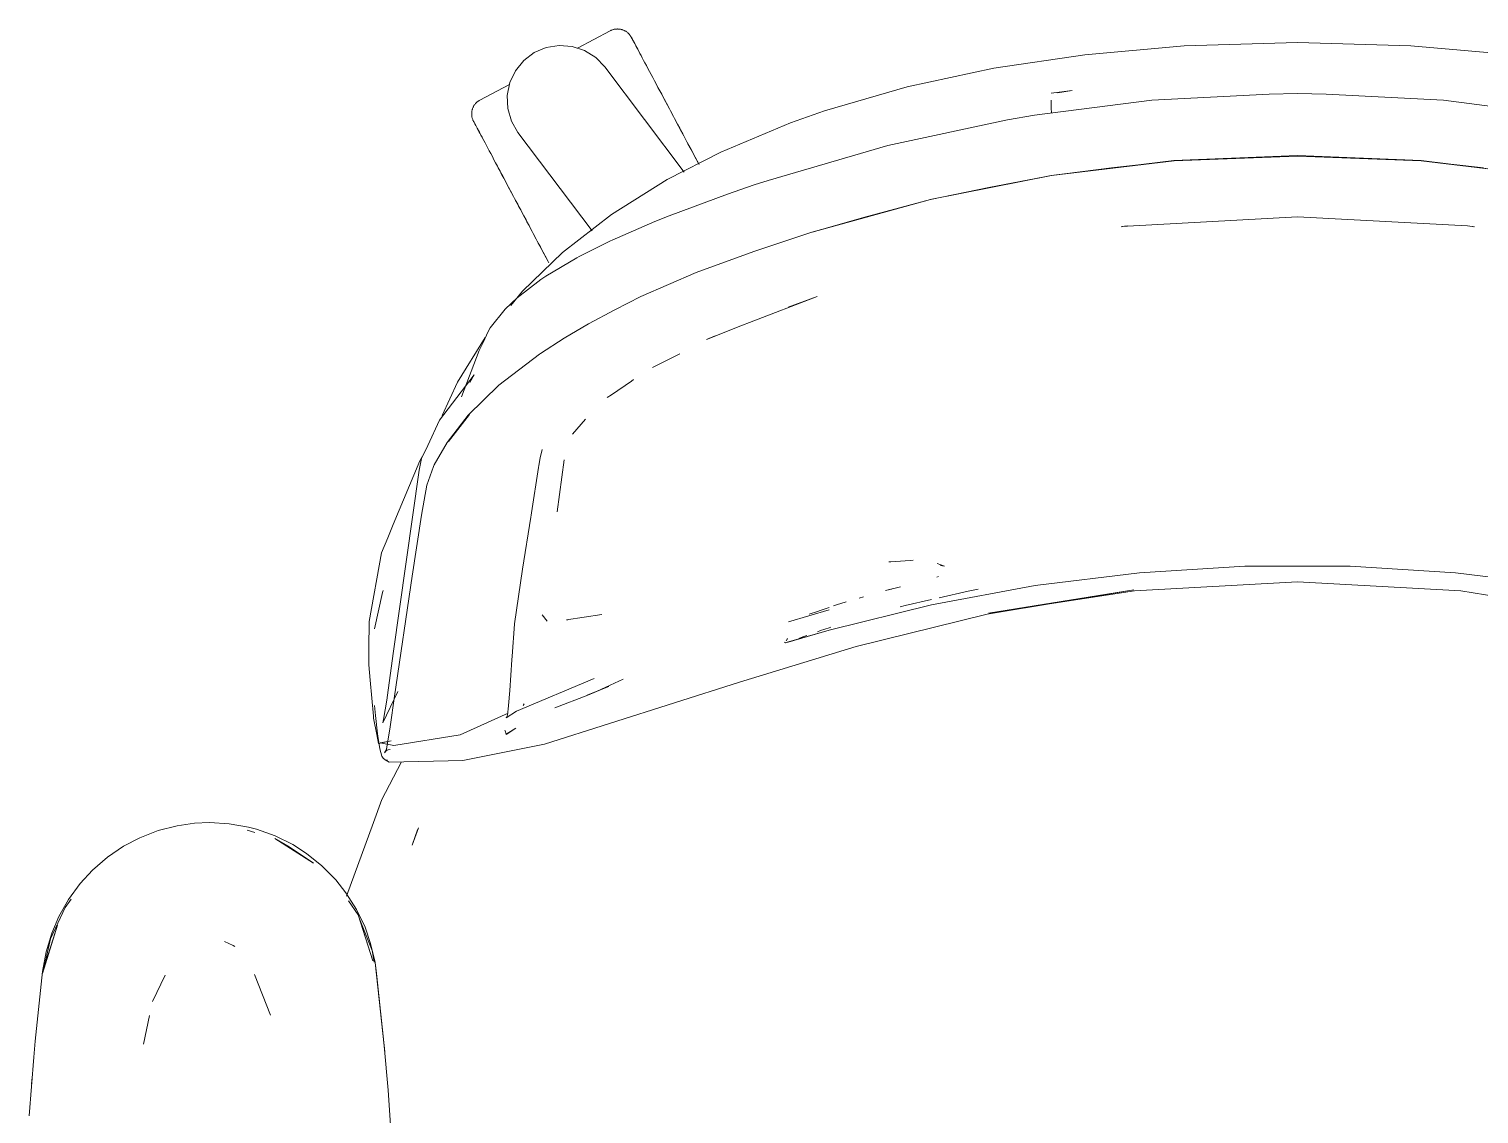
# Model space of a CAD drawing. Header units: millimetres. Extents: x 155927 to 317870, y -36033 to 97293.
# Drawn here: x 157597.3 to 157970.4, y 24294.4 to 24573.7 of the extents above; entities that cross this region are included whole.
import ezdxf

# ---------------------------------------------------------------- set-up
doc = ezdxf.new("R2010")
doc.units = ezdxf.units.MM
doc.header["$MEASUREMENT"] = 0
doc.layers.add('G-IMPT', color=8, linetype='CONTINUOUS', lineweight=9)
doc.layers.add('I-FURN', color=8, linetype='CONTINUOUS', lineweight=9)

msp = doc.modelspace()

# ---------------------------------------------------------------- linework, layer by layer
at = {"layer": 'G-IMPT'}
for p, q in [((157894.53, 24569.34), (157868.96, 24567.08)), ((157923.67, 24570.19), (157894.53, 24569.34)), ((157952.82, 24569.34), (157923.67, 24570.19)), ((157978.39, 24567.08), (157952.82, 24569.34)), ((157868.96, 24567.08), (157845.54, 24563.59)), ((157823.18, 24558.77), (157845.54, 24563.59)), ((157801.94, 24552.6), (157823.18, 24558.77)), ((157860.26, 24557.18), (157865.67, 24557.83)), ((157861.91, 24557.26), (157865.67, 24557.83)), ((157886.16, 24555.34), (157855.99, 24551.53)), ((157860.23, 24555.41), (157860.3, 24553.32)), ((157860.23, 24555.41), (157860.23, 24555.3)), ((157916.36, 24556.95), (157886.16, 24555.34)), ((157916.36, 24556.95), (157923.67, 24557.05)), ((157930.99, 24556.95), (157923.67, 24557.05)), ((157930.99, 24556.95), (157961.19, 24555.34)), ((157961.19, 24555.34), (157991.36, 24551.53)), ((157793.2, 24549.52), (157801.94, 24552.6)), ((157849.07, 24550.34), (157818.28, 24543.68)), ((157855.99, 24551.53), (157849.07, 24550.34)), ((157860.35, 24552.08), (157860.3, 24553.32)), ((157793.2, 24549.52), (157775.23, 24542.01)), ((157787.45, 24534.73), (157818.28, 24543.68)), ((157775.23, 24542.01), (157761.45, 24534.92)), ((157891.86, 24539.82), (157860.27, 24535.99)), ((157891.9, 24539.78), (157860.34, 24535.99)), ((157875.82, 24537.94), (157891.9, 24539.78)), ((157923.67, 24541.15), (157891.86, 24539.82)), ((157891.9, 24539.78), (157923.67, 24540.92)), ((157891.9, 24539.78), (157906.79, 24540.45)), ((157906.79, 24540.45), (157923.67, 24540.92)), ((157955.49, 24539.82), (157923.67, 24541.15)), ((157940.56, 24540.45), (157923.67, 24540.92)), ((157955.45, 24539.78), (157923.67, 24540.92)), ((157940.56, 24540.45), (157955.45, 24539.78)), ((157955.45, 24539.78), (157987, 24535.99)), ((157955.45, 24539.78), (157971.53, 24537.94)), ((157955.49, 24539.82), (157987.08, 24535.99)), ((157761.45, 24534.92), (157747.16, 24525.94)), ((157860.34, 24535.99), (157829.1, 24529.78)), ((157829.1, 24529.78), (157860.27, 24535.99)), ((157860.34, 24535.99), (157844.24, 24532.89)), ((157875.82, 24537.94), (157860.34, 24535.99)), ((157777.02, 24531.2), (157761.95, 24525.6)), ((157777.02, 24531.2), (157783.85, 24533.54)), ((157787.45, 24534.73), (157783.85, 24533.54)), ((157829.22, 24529.82), (157844.24, 24532.89)), ((157829.22, 24529.82), (157798.72, 24521.43)), ((157829.22, 24529.82), (157798.81, 24521.39)), ((157811.97, 24525.16), (157829.22, 24529.82)), ((157747.16, 24525.94), (157734.56, 24516.14)), ((157747.31, 24519.35), (157758.27, 24524.12)), ((157758.27, 24524.12), (157761.95, 24525.6)), ((157811.97, 24525.16), (157798.81, 24521.39)), ((157923.67, 24525.32), (157878.33, 24522.82)), ((157923.67, 24525.38), (157967.4, 24523.05)), ((157923.67, 24525.32), (157967.4, 24523.05)), ((157783.8, 24516.43), (157798.72, 24521.43)), ((157878.33, 24522.82), (157879.95, 24523.05)), ((157878.4, 24522.77), (157878.64, 24522.82)), ((157879.95, 24523.05), (157878.64, 24522.82)), ((157967.4, 24523.05), (157969.18, 24522.79)), ((157967.4, 24523.05), (157968.71, 24522.82)), ((157968.95, 24522.77), (157968.71, 24522.82)), ((157738.86, 24515.12), (157746.87, 24519.13)), ((157747.31, 24519.35), (157746.87, 24519.13)), ((157783.8, 24516.43), (157768.92, 24510.97)), ((157724.26, 24506.18), (157734.56, 24516.14)), ((157738.26, 24514.82), (157730.26, 24510.09)), ((157738.86, 24515.12), (157738.26, 24514.82)), ((157722.84, 24504.51), (157728.97, 24509.22)), ((157728.97, 24509.22), (157730.26, 24510.09)), ((157768.92, 24510.97), (157754.7, 24504.79)), ((157724.26, 24506.18), (157721.26, 24502.5)), ((157715.96, 24496.75), (157719.82, 24501.61)), ((157719.82, 24501.61), (157722.84, 24504.51)), ((157747.97, 24501.4), (157741.18, 24497.83)), ((157747.97, 24501.4), (157754.7, 24504.79)), ((157800.06, 24504.84), (157782.61, 24498.13)), ((157800.06, 24504.84), (157792.63, 24502.11)), ((157734.95, 24494.07), (157741.18, 24497.83)), ((157782.61, 24498.13), (157780.88, 24497.46)), ((157707.53, 24482.81), (157714.65, 24494.26)), ((157715.34, 24495.61), (157714.17, 24493.18)), ((157715.96, 24496.75), (157715.34, 24495.61)), ((157734.95, 24494.07), (157728.85, 24490.18)), ((157780.88, 24497.46), (157771.56, 24493.74)), ((157771.56, 24493.74), (157773.8, 24494.74)), ((157708.58, 24479.04), (157713.09, 24490.95)), ((157714.17, 24493.18), (157713.09, 24490.95)), ((157728.85, 24490.18), (157728.6, 24490.01)), ((157718.16, 24481.99), (157728.6, 24490.01)), ((157757.72, 24486.56), (157764.69, 24490.11)), ((157711.82, 24484.7), (157702.88, 24472.99)), ((157703.55, 24474.18), (157707.53, 24482.81)), ((157711.82, 24484.7), (157710.66, 24482.66)), ((157747.11, 24479.54), (157752.25, 24483.03)), ((157752.25, 24483.03), (157752.82, 24483.43)), ((157718.16, 24481.99), (157710.26, 24474.26)), ((157747.11, 24479.54), (157746.01, 24478.79)), ((157699.84, 24466.47), (157702.88, 24472.99)), ((157704.84, 24467.29), (157710.26, 24474.26)), ((157710.56, 24474.47), (157705.17, 24467.52)), ((157710.56, 24474.47), (157707.76, 24470.89)), ((157740.48, 24473.27), (157737.14, 24469.36)), ((157705.17, 24467.52), (157707.76, 24470.89)), ((157699.84, 24466.47), (157698.27, 24463.11)), ((157704.84, 24467.29), (157701.55, 24461.46)), ((157729.28, 24465.45), (157728.82, 24463.29)), ((157697.78, 24462.55), (157690.99, 24446.1)), ((157697.62, 24460.11), (157698.27, 24463.11)), ((157698.55, 24463.72), (157697.78, 24462.55)), ((157699.59, 24456.25), (157701.34, 24461.04)), ((157701.55, 24461.46), (157701.34, 24461.04)), ((157726.52, 24449.11), (157728.33, 24460.84)), ((157728.33, 24460.84), (157728.4, 24461.3)), ((157728.82, 24463.29), (157728.4, 24461.3)), ((157733.2, 24449.41), (157734.98, 24462.77)), ((157734.98, 24462.77), (157734.84, 24462.3)), ((157690.95, 24412.9), (157697.62, 24460.11)), ((157699.59, 24456.25), (157698.29, 24448.57)), ((157726.52, 24449.11), (157726.43, 24448.5)), ((157690.99, 24446.1), (157689.6, 24442.73)), ((157695.89, 24432.81), (157698.29, 24448.57)), ((157724.23, 24434.64), (157726.35, 24447.99)), ((157726.35, 24447.99), (157726.43, 24448.5)), ((157688, 24438.87), (157689.6, 24442.73)), ((157684.76, 24421.18), (157688, 24438.87)), ((157724.23, 24434.64), (157722.2, 24420.57)), ((157818.99, 24436.54), (157818.51, 24436.5)), ((157822.7, 24436.81), (157818.99, 24436.54)), ((157822.7, 24436.81), (157824.07, 24436.91)), ((157824.77, 24436.92), (157824.07, 24436.91)), ((157832.86, 24435.38), (157830.91, 24436.07)), ((157832.86, 24435.38), (157831.81, 24435.6)), ((157910.11, 24435.38), (157883.04, 24433.72)), ((157937.23, 24435.38), (157910.11, 24435.38)), ((157937.23, 24435.38), (157964.31, 24433.72)), ((157691.34, 24401.93), (157695.89, 24432.81)), ((157831.26, 24432.71), (157830.85, 24432.58)), ((157856.12, 24430.43), (157883.04, 24433.72)), ((157881.69, 24429.03), (157923.67, 24431.39)), ((157965.66, 24429.03), (157923.67, 24431.39)), ((157991.22, 24430.43), (157964.31, 24433.72)), ((157686.17, 24419.31), (157688.22, 24428.62)), ((157688.22, 24428.62), (157688.37, 24429.19)), ((157810.85, 24427.21), (157811.97, 24427.54)), ((157817.64, 24429.12), (157821.5, 24430.11)), ((157817.64, 24429.12), (157819.17, 24429.51)), ((157829.47, 24426.81), (157822.72, 24425.26)), ((157829.46, 24425.5), (157856.12, 24430.43)), ((157838.87, 24428.97), (157831.45, 24427.27)), ((157841.5, 24429.45), (157838.87, 24428.97)), ((157843.77, 24423.03), (157881.51, 24429.29)), ((157881.51, 24429.29), (157844.15, 24423.29)), ((157881.69, 24429.03), (157844.15, 24423.29)), ((158003.58, 24423.03), (157965.66, 24429.03)), ((157735.53, 24421.58), (157744.69, 24422.98)), ((157803.14, 24424.14), (157792.71, 24421.11)), ((157797.96, 24423.02), (157800.12, 24423.78)), ((157800.84, 24424.03), (157800.12, 24423.78)), ((157800.84, 24424.03), (157803.15, 24424.8)), ((157829.46, 24425.5), (157803.14, 24418.95)), ((157804.28, 24425.18), (157805.06, 24425.43)), ((157805.06, 24425.43), (157807.55, 24426.22)), ((157810.09, 24414.72), (157843.77, 24423.03)), ((157822.72, 24425.26), (157821.44, 24424.92)), ((157684.76, 24421.18), (157684.74, 24414.21)), ((157722.19, 24420.49), (157721.57, 24412.24)), ((157722.19, 24420.49), (157722.2, 24420.57)), ((157730.58, 24421.22), (157729.3, 24422.86)), ((157735.53, 24421.58), (157735.88, 24421.62)), ((157803.14, 24419.58), (157800.91, 24418.84)), ((157803.14, 24419.58), (157803.6, 24419.73)), ((157791.92, 24415.68), (157791.67, 24415.81)), ((157803.14, 24418.95), (157791.92, 24415.68)), ((157792.46, 24416.77), (157792.07, 24416.16)), ((157792.46, 24416.77), (157792.31, 24416.56)), ((157803.14, 24418.95), (157792.32, 24415.83)), ((157792.61, 24415.89), (157792.32, 24415.83)), ((157803.14, 24418.95), (157792.61, 24415.89)), ((157796.39, 24417.22), (157795.32, 24416.82)), ((157797.36, 24417.57), (157796.39, 24417.22)), ((157800.11, 24418.55), (157800.91, 24418.84)), ((157684.74, 24414.21), (157684.74, 24410.04)), ((157690.95, 24412.9), (157689.51, 24402.23)), ((157721.57, 24412.24), (157721.5, 24411.26)), ((157810.09, 24414.72), (157780.11, 24405.54)), ((157685.08, 24406.08), (157684.74, 24410.04)), ((157721.5, 24411.26), (157720.94, 24403.4)), ((157685.88, 24396.76), (157685.08, 24406.08)), ((157722.72, 24398.09), (157742.7, 24406.52)), ((157780.11, 24405.54), (157729.87, 24389.55)), ((157740.85, 24402.22), (157746.41, 24404.42)), ((157743.44, 24403.25), (157750.15, 24406.29)), ((157688.32, 24395.05), (157692.18, 24403.18)), ((157689.29, 24400.94), (157688.46, 24395.92)), ((157689.29, 24400.94), (157689.51, 24402.23)), ((157690.23, 24394.08), (157691.34, 24401.93)), ((157720.94, 24403.4), (157720.64, 24399.52)), ((157741.06, 24402.23), (157732.59, 24398.97)), ((157745.96, 24404.24), (157740.85, 24402.22)), ((157741.06, 24402.23), (157745.96, 24404.24)), ((157686.4, 24396.93), (157686.19, 24399.52)), ((157686.92, 24392.24), (157686.4, 24396.93)), ((157708.22, 24391.98), (157720.57, 24397.59)), ((157720.05, 24396.33), (157722.72, 24398.09)), ((157720.34, 24397.05), (157720.05, 24396.33)), ((157720.64, 24399.44), (157720.34, 24397.06)), ((157720.34, 24397.05), (157720.34, 24397.06)), ((157720.64, 24399.44), (157720.64, 24399.52)), ((157724.44, 24399.54), (157724.71, 24399.98)), ((157685.88, 24396.76), (157685.92, 24396.29)), ((157685.92, 24396.29), (157686.74, 24392.04)), ((157688.32, 24395.05), (157688.46, 24395.92)), ((157689.12, 24387.81), (157690.23, 24394.08)), ((157719.73, 24393.22), (157719.75, 24393.06)), ((157722.51, 24393.71), (157720.02, 24392.18)), ((157720.02, 24392.18), (157722.49, 24393.67)), ((157720.04, 24392.12), (157722.51, 24393.71)), ((157686.74, 24392.04), (157687.18, 24389.72)), ((157686.99, 24391.63), (157686.92, 24392.24)), ((157686.99, 24391.63), (157687.53, 24388.35)), ((157690.46, 24390.44), (157687.18, 24389.72)), ((157690.46, 24390.44), (157687.59, 24389.95)), ((157687.59, 24389.95), (157691.17, 24389.27)), ((157708.22, 24391.98), (157691.17, 24389.27)), ((157708.92, 24385.35), (157729.87, 24389.55)), ((157719.75, 24393.06), (157720.02, 24392.18)), ((157720.04, 24392.12), (157720.02, 24392.18)), ((157688.08, 24386.48), (157687.53, 24388.35)), ((157688.08, 24386.48), (157688.4, 24385.95)), ((157688.4, 24385.95), (157688.9, 24385.57)), ((157689.29, 24388.43), (157688.73, 24387.34)), ((157689.12, 24387.84), (157688.73, 24387.34)), ((157689.29, 24388.43), (157689.12, 24387.81)), ((157689.12, 24387.84), (157689.66, 24388.16)), ((157690.16, 24388.24), (157689.66, 24388.16)), ((157689.93, 24384.97), (157688.9, 24385.57)), ((157689.52, 24385.44), (157688.9, 24385.57)), ((157688.9, 24385.57), (157688.97, 24385.55)), ((157689.52, 24385.44), (157688.97, 24385.55)), ((157693.12, 24385.03), (157688.98, 24377.13)), ((157708.92, 24385.35), (157689.93, 24384.97)), ((157685.86, 24369.4), (157688.05, 24375.37)), ((157688.98, 24377.13), (157688.05, 24375.37)), ((157625.77, 24365.5), (157630.48, 24367.33)), ((157635.35, 24368.59), (157630.48, 24367.33)), ((157635.35, 24368.59), (157639.86, 24369.24)), ((157643.71, 24369.41), (157639.86, 24369.24)), ((157643.71, 24369.41), (157648.75, 24369.12)), ((157648.75, 24369.12), (157653.7, 24368.24)), ((157655.39, 24366.87), (157653.36, 24367.49)), ((157653.7, 24368.24), (157655.82, 24367.67)), ((157660.6, 24365.96), (157655.82, 24367.67)), ((157678.92, 24350.46), (157685.86, 24369.4)), ((157697.46, 24368.09), (157695.82, 24363.63)), ((157695.82, 24363.63), (157697.2, 24367.51)), ((157697.46, 24368.09), (157697.2, 24367.51)), ((157621.6, 24363.31), (157617.44, 24360.48)), ((157621.6, 24363.31), (157625.77, 24365.5)), ((157660.5, 24365.31), (157664.18, 24363.15)), ((157660.5, 24365.31), (157670.45, 24358.99)), ((157660.6, 24365.96), (157665.11, 24363.72)), ((157665.11, 24363.72), (157668.65, 24361.45)), ((157617.44, 24360.48), (157613.6, 24357.16)), ((157664.18, 24363.15), (157670.45, 24358.99)), ((157672.63, 24358.27), (157668.65, 24361.45)), ((157610.44, 24353.72), (157613.6, 24357.16)), ((157672.63, 24358.27), (157676.18, 24354.66)), ((157610.44, 24353.72), (157607.44, 24349.63)), ((157676.18, 24354.66), (157678.8, 24351.35)), ((157604.93, 24345.19), (157607.44, 24349.63)), ((157608.13, 24349.68), (157606.54, 24347.57)), ((157681.53, 24347.03), (157678.8, 24351.35)), ((157681.92, 24345.7), (157679.5, 24349.28)), ((157602.8, 24339.5), (157606.54, 24347.57)), ((157604.93, 24345.19), (157603.12, 24340.96)), ((157681.53, 24347.03), (157683.72, 24342.45)), ((157681.92, 24345.7), (157682.83, 24343)), ((157681.92, 24345.7), (157685.74, 24333.85)), ((157685.53, 24336.48), (157682.33, 24344.67)), ((157600.76, 24330.53), (157604.59, 24343)), ((157603.12, 24340.96), (157601.65, 24336.09)), ((157604.59, 24343), (157601.67, 24333.85)), ((157682.83, 24343), (157685.74, 24333.85)), ((157683.72, 24342.45), (157685.17, 24338.31)), ((157602.8, 24339.5), (157600.88, 24331.1)), ((157647.53, 24338.8), (157649.76, 24337.78)), ((157649.76, 24337.78), (157650.21, 24337.49)), ((157686.32, 24333.35), (157685.17, 24338.31)), ((157600.76, 24331.05), (157601.65, 24336.09)), ((157600.76, 24330.53), (157601.67, 24333.85)), ((157686.11, 24333.43), (157685.53, 24336.48)), ((157598.85, 24313.12), (157600.76, 24331.05)), ((157632.33, 24330.16), (157629.06, 24323.38)), ((157659.43, 24319.83), (157655.28, 24330.26)), ((157686.32, 24333.35), (157688.78, 24310.4)), ((157686.32, 24333.35), (157686.66, 24330.53)), ((157686.32, 24333.35), (157688.68, 24311.92)), ((157686.8, 24329.02), (157686.66, 24330.53)), ((157688.78, 24310.4), (157686.66, 24330.53)), ((157626.72, 24312.33), (157628.3, 24319.77)), ((157598.5, 24308.99), (157598.85, 24313.12)), ((157688.68, 24311.92), (157689.66, 24300.52)), ((157597.26, 24293.94), (157598.5, 24308.99)), ((157597.91, 24302.12), (157598.08, 24303.8)), ((157690.39, 24290.23), (157689.66, 24300.52))]:
    msp.add_line(p, q, dxfattribs=at)
at = {"layer": 'I-FURN'}
for p, q in [((157746.79, 24573.22), (157738.38, 24568.75)), ((157746.79, 24573.22), (157746.94, 24573.3)), ((157746.94, 24573.3), (157747.08, 24573.36)), ((157747.08, 24573.36), (157747.23, 24573.42)), ((157747.23, 24573.42), (157747.38, 24573.48)), ((157747.38, 24573.48), (157747.54, 24573.53)), ((157747.54, 24573.53), (157747.69, 24573.57)), ((157747.69, 24573.57), (157747.85, 24573.61)), ((157747.85, 24573.61), (157748.01, 24573.64)), ((157748.01, 24573.64), (157748.17, 24573.66)), ((157748.17, 24573.66), (157748.33, 24573.68)), ((157748.33, 24573.68), (157748.49, 24573.69)), ((157748.49, 24573.69), (157748.65, 24573.7)), ((157748.65, 24573.7), (157748.81, 24573.69)), ((157748.81, 24573.69), (157748.97, 24573.69)), ((157748.97, 24573.69), (157749.13, 24573.67)), ((157749.13, 24573.67), (157749.29, 24573.65)), ((157749.29, 24573.65), (157749.45, 24573.62)), ((157749.45, 24573.62), (157749.61, 24573.59)), ((157749.61, 24573.59), (157749.77, 24573.55)), ((157749.77, 24573.55), (157749.92, 24573.5)), ((157749.92, 24573.5), (157750.07, 24573.45)), ((157750.07, 24573.45), (157750.22, 24573.39)), ((157750.22, 24573.39), (157750.37, 24573.33)), ((157750.37, 24573.33), (157750.52, 24573.26)), ((157750.52, 24573.26), (157750.66, 24573.18)), ((157750.66, 24573.18), (157750.8, 24573.1)), ((157750.8, 24573.1), (157750.93, 24573.01)), ((157750.93, 24573.01), (157751.06, 24572.92)), ((157751.06, 24572.92), (157751.19, 24572.82)), ((157751.19, 24572.82), (157751.32, 24572.72)), ((157751.32, 24572.72), (157751.44, 24572.61)), ((157751.44, 24572.61), (157751.55, 24572.5)), ((157751.55, 24572.5), (157751.66, 24572.38)), ((157751.66, 24572.38), (157751.77, 24572.26)), ((157751.77, 24572.26), (157751.87, 24572.13)), ((157727.24, 24567.6), (157730.34, 24568.92)), ((157730.34, 24568.92), (157733.67, 24569.47)), ((157733.67, 24569.47), (157737.03, 24569.2)), ((157737.03, 24569.2), (157740.23, 24568.14)), ((157751.87, 24572.13), (157751.97, 24572.01)), ((157751.97, 24572.01), (157752.06, 24571.87)), ((157752.06, 24571.87), (157752.14, 24571.74)), ((157752.14, 24571.74), (157752.22, 24571.6)), ((157752.22, 24571.6), (157752.24, 24571.56)), ((157752.24, 24571.56), (157752.25, 24571.54)), ((157752.25, 24571.55), (157752.24, 24571.56)), ((157752.27, 24571.51), (157752.25, 24571.55)), ((157752.25, 24571.54), (157752.29, 24571.48)), ((157752.31, 24571.43), (157752.27, 24571.51)), ((157752.29, 24571.48), (157752.34, 24571.38)), ((157752.38, 24571.31), (157752.31, 24571.43)), ((157752.34, 24571.38), (157752.41, 24571.24)), ((157752.46, 24571.14), (157752.38, 24571.31)), ((157752.41, 24571.24), (157752.51, 24571.06)), ((157752.57, 24570.94), (157752.46, 24571.14)), ((157752.51, 24571.06), (157752.63, 24570.84)), ((157752.7, 24570.7), (157752.57, 24570.94)), ((157752.63, 24570.84), (157752.76, 24570.58)), ((157752.85, 24570.42), (157752.7, 24570.7)), ((157752.76, 24570.58), (157752.92, 24570.28)), ((157753.02, 24570.1), (157752.85, 24570.42)), ((157752.92, 24570.28), (157753.1, 24569.95)), ((157753.21, 24569.75), (157753.02, 24570.1)), ((157753.1, 24569.95), (157753.3, 24569.57)), ((157753.41, 24569.36), (157753.21, 24569.75)), ((157753.3, 24569.57), (157753.52, 24569.16)), ((157753.64, 24568.93), (157753.41, 24569.36)), ((157753.52, 24569.16), (157753.75, 24568.72)), ((157753.89, 24568.46), (157753.64, 24568.93)), ((157753.75, 24568.72), (157754.01, 24568.23)), ((157722.41, 24562.95), (157724.54, 24565.57)), ((157724.54, 24565.57), (157727.24, 24567.6)), ((157740.23, 24568.14), (157743.08, 24566.34)), ((157743.08, 24566.34), (157745.42, 24563.91)), ((157754.16, 24567.96), (157753.89, 24568.46)), ((157754.01, 24568.23), (157754.29, 24567.72)), ((157754.44, 24567.42), (157754.16, 24567.96)), ((157754.29, 24567.72), (157754.58, 24567.17)), ((157754.74, 24566.86), (157754.44, 24567.42)), ((157754.58, 24567.17), (157754.89, 24566.58)), ((157755.06, 24566.25), (157754.74, 24566.86)), ((157755.4, 24565.62), (157755.06, 24566.25)), ((157755.75, 24564.96), (157755.4, 24565.62)), ((157756.12, 24564.26), (157755.75, 24564.96)), ((157720.97, 24559.9), (157722.41, 24562.95)), ((157745.42, 24563.91), (157765.82, 24536.84)), ((157756.51, 24563.54), (157756.12, 24564.26)), ((157756.91, 24562.79), (157756.51, 24563.54)), ((157757.32, 24562.01), (157756.91, 24562.79)), ((157757.74, 24561.21), (157757.32, 24562.01)), ((157758.18, 24560.39), (157757.74, 24561.21)), ((157720.88, 24559.44), (157713.29, 24555.41)), ((157720.3, 24556.6), (157720.97, 24559.9)), ((157758.63, 24559.54), (157758.18, 24560.39)), ((157759.09, 24558.67), (157758.63, 24559.54)), ((157759.57, 24557.79), (157759.09, 24558.67)), ((157760.05, 24556.88), (157759.57, 24557.79)), ((157759.79, 24557.37), (157760.27, 24556.46)), ((157711.53, 24553.54), (157711.6, 24553.68)), ((157711.6, 24553.68), (157711.67, 24553.83)), ((157711.67, 24553.83), (157711.75, 24553.96)), ((157711.75, 24553.96), (157711.84, 24554.1)), ((157711.84, 24554.1), (157711.93, 24554.23)), ((157711.93, 24554.23), (157712.03, 24554.36)), ((157712.03, 24554.36), (157712.13, 24554.48)), ((157712.13, 24554.48), (157712.24, 24554.6)), ((157712.24, 24554.6), (157712.35, 24554.72)), ((157712.35, 24554.72), (157712.47, 24554.83)), ((157712.47, 24554.83), (157712.59, 24554.94)), ((157712.59, 24554.94), (157712.72, 24555.04)), ((157712.72, 24555.04), (157712.85, 24555.13)), ((157712.85, 24555.13), (157712.98, 24555.23)), ((157712.98, 24555.23), (157713.12, 24555.31)), ((157713.12, 24555.31), (157713.26, 24555.39)), ((157713.26, 24555.39), (157713.29, 24555.41)), ((157720.44, 24553.23), (157720.3, 24556.6)), ((157760.54, 24555.96), (157760.05, 24556.88)), ((157760.27, 24556.46), (157760.77, 24555.53)), ((157761.04, 24555.02), (157760.54, 24555.96)), ((157760.77, 24555.53), (157761.27, 24554.58)), ((157761.54, 24554.07), (157761.04, 24555.02)), ((157761.27, 24554.58), (157761.78, 24553.63)), ((157762.05, 24553.11), (157761.54, 24554.07)), ((157761.78, 24553.63), (157762.29, 24552.66)), ((157711.16, 24551.98), (157711.17, 24552.14)), ((157711.16, 24551.82), (157711.16, 24551.98)), ((157711.16, 24551.66), (157711.16, 24551.82)), ((157711.17, 24551.5), (157711.16, 24551.66)), ((157711.17, 24552.14), (157711.18, 24552.3)), ((157711.19, 24551.34), (157711.17, 24551.5)), ((157711.18, 24552.3), (157711.2, 24552.46)), ((157711.21, 24551.18), (157711.19, 24551.34)), ((157711.2, 24552.46), (157711.23, 24552.62)), ((157711.24, 24551.02), (157711.21, 24551.18)), ((157711.23, 24552.62), (157711.26, 24552.78)), ((157711.28, 24550.86), (157711.24, 24551.02)), ((157711.26, 24552.78), (157711.3, 24552.93)), ((157711.32, 24550.71), (157711.28, 24550.86)), ((157711.3, 24552.93), (157711.35, 24553.09)), ((157711.37, 24550.55), (157711.32, 24550.71)), ((157711.35, 24553.09), (157711.4, 24553.24)), ((157711.43, 24550.4), (157711.37, 24550.55)), ((157711.4, 24553.24), (157711.46, 24553.39)), ((157711.49, 24550.25), (157711.43, 24550.4)), ((157711.46, 24553.39), (157711.53, 24553.54)), ((157711.56, 24550.11), (157711.49, 24550.25)), ((157711.63, 24549.96), (157711.56, 24550.11)), ((157711.65, 24549.91), (157711.63, 24549.96)), ((157711.63, 24549.96), (157711.63, 24549.96)), ((157711.63, 24549.96), (157711.64, 24549.94)), ((157711.64, 24549.94), (157711.67, 24549.88)), ((157711.7, 24549.83), (157711.65, 24549.91)), ((157711.67, 24549.88), (157711.72, 24549.78)), ((157711.76, 24549.71), (157711.7, 24549.83)), ((157721.38, 24549.99), (157720.44, 24553.23)), ((157723.07, 24547.07), (157721.38, 24549.99)), ((157762.57, 24552.13), (157762.05, 24553.11)), ((157762.29, 24552.66), (157762.81, 24551.68)), ((157763.1, 24551.15), (157762.57, 24552.13)), ((157762.81, 24551.68), (157763.34, 24550.69)), ((157763.62, 24550.16), (157763.1, 24551.15)), ((157763.34, 24550.69), (157763.87, 24549.7)), ((157764.15, 24549.16), (157763.62, 24550.16)), ((157711.72, 24549.78), (157711.8, 24549.64)), ((157711.85, 24549.55), (157711.76, 24549.71)), ((157711.8, 24549.64), (157711.89, 24549.46)), ((157711.96, 24549.35), (157711.85, 24549.55)), ((157711.89, 24549.46), (157712.01, 24549.24)), ((157712.08, 24549.11), (157711.96, 24549.35)), ((157712.01, 24549.24), (157712.15, 24548.98)), ((157712.23, 24548.83), (157712.08, 24549.11)), ((157712.15, 24548.98), (157712.31, 24548.69)), ((157712.4, 24548.51), (157712.23, 24548.83)), ((157712.31, 24548.69), (157712.49, 24548.35)), ((157712.59, 24548.15), (157712.4, 24548.51)), ((157712.49, 24548.35), (157712.68, 24547.98)), ((157712.8, 24547.76), (157712.59, 24548.15)), ((157712.68, 24547.98), (157712.9, 24547.57)), ((157713.03, 24547.33), (157712.8, 24547.76)), ((157712.9, 24547.57), (157713.14, 24547.12)), ((157713.27, 24546.87), (157713.03, 24547.33)), ((157713.14, 24547.12), (157713.4, 24546.64)), ((157713.54, 24546.36), (157713.27, 24546.87)), ((157713.4, 24546.64), (157713.67, 24546.12)), ((157713.83, 24545.83), (157713.54, 24546.36)), ((157713.67, 24546.12), (157713.96, 24545.57)), ((157742.15, 24521.75), (157723.07, 24547.07)), ((157763.87, 24549.7), (157764.4, 24548.7)), ((157764.69, 24548.16), (157764.15, 24549.16)), ((157764.4, 24548.7), (157764.93, 24547.7)), ((157765.22, 24547.15), (157764.69, 24548.16)), ((157764.93, 24547.7), (157765.47, 24546.69)), ((157765.75, 24546.15), (157765.22, 24547.15)), ((157765.47, 24546.69), (157766, 24545.69)), ((157766.29, 24545.14), (157765.75, 24546.15)), ((157714.13, 24545.26), (157713.83, 24545.83)), ((157713.96, 24545.57), (157714.27, 24544.99)), ((157714.27, 24544.99), (157714.6, 24544.37)), ((157714.6, 24544.37), (157714.95, 24543.72)), ((157714.95, 24543.72), (157715.31, 24543.04)), ((157715.31, 24543.04), (157715.68, 24542.34)), ((157766, 24545.69), (157766.53, 24544.68)), ((157766.82, 24544.14), (157766.29, 24545.14)), ((157766.53, 24544.68), (157767.07, 24543.68)), ((157767.35, 24543.14), (157766.82, 24544.14)), ((157767.07, 24543.68), (157767.6, 24542.68)), ((157767.88, 24542.15), (157767.35, 24543.14)), ((157767.6, 24542.68), (157768.12, 24541.69)), ((157715.68, 24542.34), (157716.07, 24541.6)), ((157716.07, 24541.6), (157716.48, 24540.84)), ((157716.48, 24540.84), (157716.9, 24540.05)), ((157716.9, 24540.05), (157717.33, 24539.24)), ((157717.33, 24539.24), (157717.77, 24538.41)), ((157718.02, 24537.95), (157717.57, 24538.79)), ((157768.41, 24541.16), (157767.88, 24542.15)), ((157768.12, 24541.69), (157768.65, 24540.71)), ((157768.93, 24540.18), (157768.41, 24541.16)), ((157768.65, 24540.71), (157769.16, 24539.73)), ((157769.44, 24539.21), (157768.93, 24540.18)), ((157769.16, 24539.73), (157769.68, 24538.77)), ((157717.77, 24538.41), (157718.23, 24537.55)), ((157718.48, 24537.08), (157718.02, 24537.95)), ((157718.23, 24537.55), (157718.69, 24536.67)), ((157718.95, 24536.19), (157718.48, 24537.08)), ((157718.69, 24536.67), (157719.17, 24535.78)), ((157719.43, 24535.29), (157718.95, 24536.19)), ((157719.17, 24535.78), (157719.66, 24534.86)), ((157719.92, 24534.36), (157719.43, 24535.29)), ((157719.66, 24534.86), (157720.15, 24533.93)), ((157720.42, 24533.42), (157719.92, 24534.36)), ((157720.15, 24533.93), (157720.65, 24532.99)), ((157720.93, 24532.47), (157720.42, 24533.42)), ((157720.65, 24532.99), (157721.16, 24532.03)), ((157721.44, 24531.51), (157720.93, 24532.47)), ((157721.16, 24532.03), (157721.68, 24531.06)), ((157721.96, 24530.54), (157721.44, 24531.51)), ((157721.68, 24531.06), (157722.2, 24530.08)), ((157722.48, 24529.55), (157721.96, 24530.54)), ((157722.2, 24530.08), (157722.72, 24529.1)), ((157723.01, 24528.56), (157722.48, 24529.55)), ((157722.72, 24529.1), (157723.25, 24528.1)), ((157723.54, 24527.56), (157723.01, 24528.56)), ((157723.25, 24528.1), (157723.78, 24527.1)), ((157724.07, 24526.56), (157723.54, 24527.56)), ((157723.78, 24527.1), (157724.32, 24526.1)), ((157724.6, 24525.56), (157724.07, 24526.56)), ((157724.32, 24526.1), (157724.85, 24525.1)), ((157725.14, 24524.55), (157724.6, 24525.56)), ((157724.85, 24525.1), (157725.38, 24524.09)), ((157725.67, 24523.55), (157725.14, 24524.55)), ((157725.38, 24524.09), (157725.92, 24523.09)), ((157726.21, 24522.55), (157725.67, 24523.55)), ((157725.92, 24523.09), (157726.45, 24522.08)), ((157726.74, 24521.55), (157726.21, 24522.55)), ((157726.45, 24522.08), (157726.98, 24521.09)), ((157727.27, 24520.55), (157726.74, 24521.55)), ((157726.98, 24521.09), (157727.51, 24520.1)), ((157727.79, 24519.56), (157727.27, 24520.55)), ((157727.51, 24520.1), (157728.03, 24519.11)), ((157728.31, 24518.59), (157727.79, 24519.56)), ((157728.03, 24519.11), (157728.55, 24518.14)), ((157728.83, 24517.62), (157728.31, 24518.59)), ((157728.55, 24518.14), (157729.06, 24517.18)), ((157729.34, 24516.66), (157728.83, 24517.62)), ((157729.06, 24517.18), (157729.57, 24516.22)), ((157729.84, 24515.72), (157729.34, 24516.66)), ((157729.57, 24516.22), (157730.07, 24515.29)), ((157730.33, 24514.79), (157729.84, 24515.72)), ((157730.07, 24515.29), (157730.56, 24514.36)), ((157730.82, 24513.87), (157730.33, 24514.79)), ((157730.56, 24514.36), (157731.04, 24513.46))]:
    msp.add_line(p, q, dxfattribs=at)

doc.saveas('drawing.dxf')
